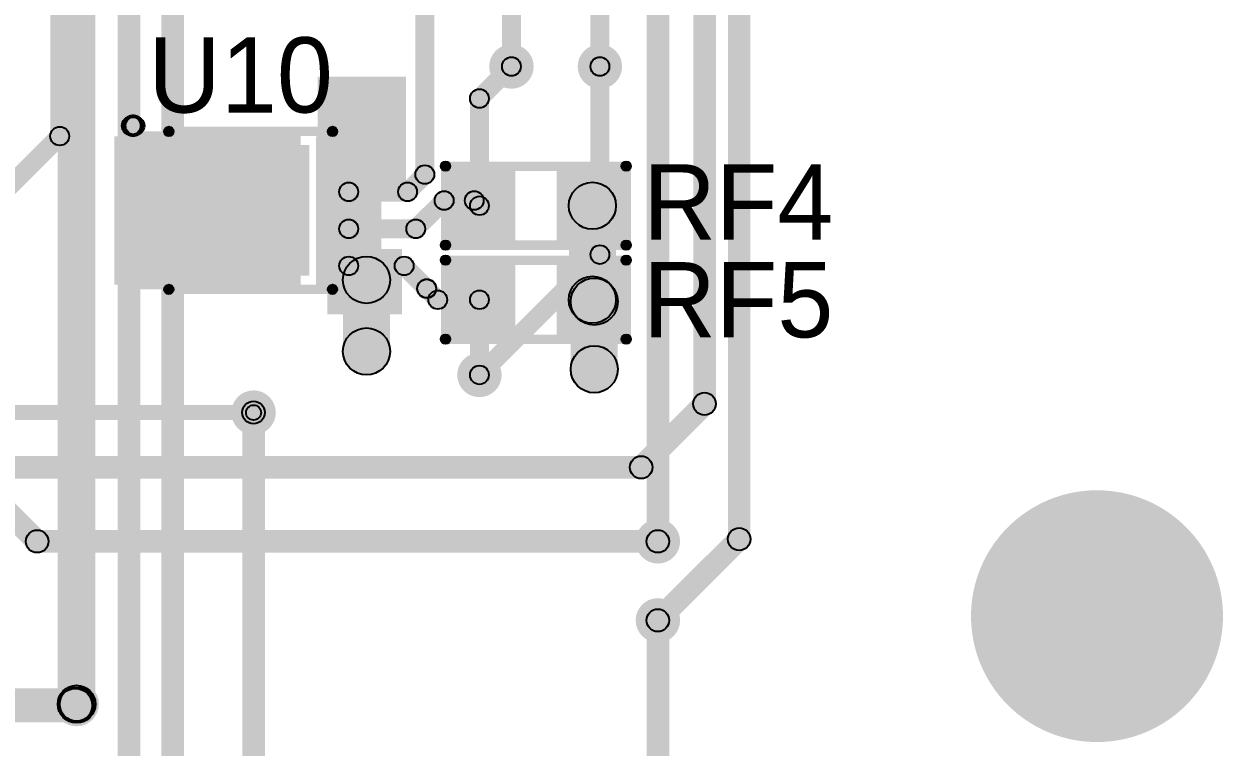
# Model space of a CAD drawing. Header units: millimetres. Extents: x -1.37 to 1.18, y -0.07 to 2.63.
# Drawn here: x 0.538 to 1.175, y 0.57 to 0.955 of the extents above; entities that cross this region are included whole.
import ezdxf

# ---------------------------------------------------------------- set-up
doc = ezdxf.new("R2010")
doc.units = ezdxf.units.MM
doc.header["$MEASUREMENT"] = 0
for name, color, linetype in [('BottomLayer', 5, 'Continuous'), ('BottomPaste', 16, 'Continuous'), ('BottomSolder', 6, 'Continuous'), ('PadHoleLayer', 156, 'Continuous'), ('TopLayer', 1, 'Continuous'), ('TopOverlay', 2, 'Continuous'), ('TopPaste', 8, 'Continuous'), ('TopSolder', 216, 'Continuous'), ('ViaHoleLayer', 16, 'Continuous')]:
    doc.layers.add(name, color=color, linetype=linetype)

# ---------------------------------------------------------------- blocks, each defined once
blk = doc.blocks.new('R__0603_56')
at = {"layer": 'TopLayer'}
for points in [[(-0.015, 0.0175), (-0.015, -0.0175), (-0.045, -0.0175), (-0.045, 0.0175)], [(0.045, 0.0175), (0.045, -0.0175), (0.015, -0.0175), (0.015, 0.0175)]]:
    blk.add_hatch(color=1, dxfattribs=at).paths.add_polyline_path(points)
at = {"layer": 'TopOverlay'}
h = blk.add_hatch(color=2, dxfattribs=at)
edge = h.paths.add_edge_path()
edge.add_arc((-0.048, 0.021), 0.0025, 0, 360)
h = blk.add_hatch(color=2, dxfattribs=at)
edge = h.paths.add_edge_path()
edge.add_arc((-0.048, 0.021), 0.0025, 0, 360)
for points in [[(-0.0505, 0.021), (-0.0455, 0.021), (-0.0455, -0.021), (-0.0505, -0.021)], [(0.048, 0.0235), (0.048, 0.0185), (-0.048, 0.0185), (-0.048, 0.0235)], [(0.0455, 0.021), (0.0505, 0.021), (0.0505, -0.021), (0.0455, -0.021)], [(0.048, -0.0185), (0.048, -0.0235), (-0.048, -0.0235), (-0.048, -0.0185)]]:
    blk.add_hatch(color=2, dxfattribs=at).paths.add_polyline_path(points)
h = blk.add_hatch(color=2, dxfattribs=at)
edge = h.paths.add_edge_path()
edge.add_arc((0.048, 0.021), 0.0025, 0, 360)
h = blk.add_hatch(color=2, dxfattribs=at)
edge = h.paths.add_edge_path()
edge.add_arc((0.048, 0.021), 0.0025, 0, 360)
h = blk.add_hatch(color=2, dxfattribs=at)
edge = h.paths.add_edge_path()
edge.add_arc((-0.048, -0.021), 0.0025, 0, 360)
h = blk.add_hatch(color=2, dxfattribs=at)
edge = h.paths.add_edge_path()
edge.add_arc((-0.048, -0.021), 0.0025, 0, 360)
h = blk.add_hatch(color=2, dxfattribs=at)
edge = h.paths.add_edge_path()
edge.add_arc((0.048, -0.021), 0.0025, 0, 360)
h = blk.add_hatch(color=2, dxfattribs=at)
edge = h.paths.add_edge_path()
edge.add_arc((0.048, -0.021), 0.0025, 0, 360)
at = {"layer": 'TopPaste'}
for points in [[(-0.015, 0.0175), (-0.015, -0.0175), (-0.045, -0.0175), (-0.045, 0.0175)], [(0.045, 0.0175), (0.045, -0.0175), (0.015, -0.0175), (0.015, 0.0175)]]:
    blk.add_hatch(color=8, dxfattribs=at).paths.add_polyline_path(points)
at = {"layer": 'TopSolder'}
for points in [[(-0.011, 0.0215), (-0.011, -0.0215), (-0.049, -0.0215), (-0.049, 0.0215)], [(0.049, 0.0215), (0.049, -0.0215), (0.011, -0.0215), (0.011, 0.0215)]]:
    blk.add_hatch(color=216, dxfattribs=at).paths.add_polyline_path(points)
at = {"layer": 'TopOverlay'}
for centre in [(-0.048, 0.021), (-0.048, 0.021), (0.048, 0.021), (0.048, 0.021), (-0.048, -0.021), (-0.048, -0.021), (0.048, -0.021), (0.048, -0.021)]:
    blk.add_circle(centre, 0.0025, dxfattribs=at)
blk = doc.blocks.new('R__0603_57')
at = {"layer": 'TopLayer'}
for points in [[(-0.015, 0.0175), (-0.015, -0.0175), (-0.045, -0.0175), (-0.045, 0.0175)], [(0.045, 0.0175), (0.045, -0.0175), (0.015, -0.0175), (0.015, 0.0175)]]:
    blk.add_hatch(color=1, dxfattribs=at).paths.add_polyline_path(points)
at = {"layer": 'TopOverlay'}
h = blk.add_hatch(color=2, dxfattribs=at)
edge = h.paths.add_edge_path()
edge.add_arc((-0.048, 0.021), 0.0025, 0, 360)
h = blk.add_hatch(color=2, dxfattribs=at)
edge = h.paths.add_edge_path()
edge.add_arc((-0.048, 0.021), 0.0025, 0, 360)
for points in [[(-0.0505, 0.021), (-0.0455, 0.021), (-0.0455, -0.021), (-0.0505, -0.021)], [(0.048, 0.0235), (0.048, 0.0185), (-0.048, 0.0185), (-0.048, 0.0235)], [(0.0455, 0.021), (0.0505, 0.021), (0.0505, -0.021), (0.0455, -0.021)], [(0.048, -0.0185), (0.048, -0.0235), (-0.048, -0.0235), (-0.048, -0.0185)]]:
    blk.add_hatch(color=2, dxfattribs=at).paths.add_polyline_path(points)
h = blk.add_hatch(color=2, dxfattribs=at)
edge = h.paths.add_edge_path()
edge.add_arc((0.048, 0.021), 0.0025, 0, 360)
h = blk.add_hatch(color=2, dxfattribs=at)
edge = h.paths.add_edge_path()
edge.add_arc((0.048, 0.021), 0.0025, 0, 360)
h = blk.add_hatch(color=2, dxfattribs=at)
edge = h.paths.add_edge_path()
edge.add_arc((-0.048, -0.021), 0.0025, 0, 360)
h = blk.add_hatch(color=2, dxfattribs=at)
edge = h.paths.add_edge_path()
edge.add_arc((-0.048, -0.021), 0.0025, 0, 360)
h = blk.add_hatch(color=2, dxfattribs=at)
edge = h.paths.add_edge_path()
edge.add_arc((0.048, -0.021), 0.0025, 0, 360)
h = blk.add_hatch(color=2, dxfattribs=at)
edge = h.paths.add_edge_path()
edge.add_arc((0.048, -0.021), 0.0025, 0, 360)
at = {"layer": 'TopPaste'}
for points in [[(-0.015, 0.0175), (-0.015, -0.0175), (-0.045, -0.0175), (-0.045, 0.0175)], [(0.045, 0.0175), (0.045, -0.0175), (0.015, -0.0175), (0.015, 0.0175)]]:
    blk.add_hatch(color=8, dxfattribs=at).paths.add_polyline_path(points)
at = {"layer": 'TopSolder'}
for points in [[(-0.011, 0.0215), (-0.011, -0.0215), (-0.049, -0.0215), (-0.049, 0.0215)], [(0.049, 0.0215), (0.049, -0.0215), (0.011, -0.0215), (0.011, 0.0215)]]:
    blk.add_hatch(color=216, dxfattribs=at).paths.add_polyline_path(points)
at = {"layer": 'TopOverlay'}
for centre in [(-0.048, 0.021), (-0.048, 0.021), (0.048, 0.021), (0.048, 0.021), (-0.048, -0.021), (-0.048, -0.021), (0.048, -0.021), (0.048, -0.021)]:
    blk.add_circle(centre, 0.0025, dxfattribs=at)
blk = doc.blocks.new('C___0603_B_64')
at = {"layer": 'BottomLayer'}
for points in [[(-0.045, -0.0175), (-0.045, 0.0175), (-0.015, 0.0175), (-0.015, -0.0175)], [(0.015, -0.0175), (0.015, 0.0175), (0.045, 0.0175), (0.045, -0.0175)]]:
    blk.add_hatch(color=5, dxfattribs=at).paths.add_polyline_path(points)
at = {"layer": 'BottomPaste'}
for points in [[(-0.045, -0.0175), (-0.045, 0.0175), (-0.015, 0.0175), (-0.015, -0.0175)], [(0.015, -0.0175), (0.015, 0.0175), (0.045, 0.0175), (0.045, -0.0175)]]:
    blk.add_hatch(color=16, dxfattribs=at).paths.add_polyline_path(points)
at = {"layer": 'BottomSolder'}
for points in [[(-0.04736, -0.01986), (-0.04736, 0.01986), (-0.01264, 0.01986), (-0.01264, -0.01986)], [(0.01264, -0.01986), (0.01264, 0.01986), (0.04736, 0.01986), (0.04736, -0.01986)]]:
    blk.add_hatch(color=6, dxfattribs=at).paths.add_polyline_path(points)
blk = doc.blocks.new('8_UDFN_EP__2_3__65')
at = {"layer": 'TopLayer'}
for points in [[(-0.06693, 0.03543), (-0.04016, 0.03543), (-0.04016, 0.02362), (-0.06693, 0.02362)], [(0.04016, 0.03543), (0.06693, 0.03543), (0.06693, 0.02362), (0.04016, 0.02362)], [(-0.02854, 0.03071), (0.02854, 0.03071), (0.02854, -0.03071), (-0.02854, -0.03071)], [(-0.06693, 0.01575), (-0.04016, 0.01575), (-0.04016, 0.00394), (-0.06693, 0.00394)], [(0.04016, 0.01575), (0.06693, 0.01575), (0.06693, 0.00394), (0.04016, 0.00394)], [(-0.06693, -0.00394), (-0.04016, -0.00394), (-0.04016, -0.01575), (-0.06693, -0.01575)], [(0.04016, -0.00394), (0.06693, -0.00394), (0.06693, -0.01575), (0.04016, -0.01575)], [(-0.06693, -0.02362), (-0.04016, -0.02362), (-0.04016, -0.03543), (-0.06693, -0.03543)], [(0.04016, -0.02362), (0.06693, -0.02362), (0.06693, -0.03543), (0.04016, -0.03543)]]:
    blk.add_hatch(color=1, dxfattribs=at).paths.add_polyline_path(points)
at = {"layer": 'TopOverlay'}
h = blk.add_hatch(color=2, dxfattribs=at)
edge = h.paths.add_edge_path()
edge.add_arc((-0.062, 0.045), 0.005, 0, 360)
h = blk.add_hatch(color=2, dxfattribs=at)
edge = h.paths.add_edge_path()
edge.add_arc((-0.06, 0.045), 0.005, 0, 360)
h = blk.add_hatch(color=2, dxfattribs=at)
edge = h.paths.add_edge_path()
edge.add_arc((-0.042, 0.042), 0.0025, 0, 360)
for points in [[(-0.042, 0.0395), (-0.042, 0.0445), (0.045, 0.0445), (0.045, 0.0395)], [(-0.042, -0.0445), (-0.042, -0.0395), (0.045, -0.0395), (0.045, -0.0445)]]:
    blk.add_hatch(color=2, dxfattribs=at).paths.add_polyline_path(points)
h = blk.add_hatch(color=2, dxfattribs=at)
edge = h.paths.add_edge_path()
edge.add_arc((0.045, 0.042), 0.0025, 0, 360)
h = blk.add_hatch(color=2, dxfattribs=at)
edge = h.paths.add_edge_path()
edge.add_arc((-0.042, -0.042), 0.0025, 0, 360)
h = blk.add_hatch(color=2, dxfattribs=at)
edge = h.paths.add_edge_path()
edge.add_arc((0.045, -0.042), 0.0025, 0, 360)
at = {"layer": 'TopPaste'}
for points in [[(-0.06693, 0.03543), (-0.04016, 0.03543), (-0.04016, 0.02362), (-0.06693, 0.02362)], [(0.04016, 0.03543), (0.06693, 0.03543), (0.06693, 0.02362), (0.04016, 0.02362)], [(-0.02854, 0.03071), (0.02854, 0.03071), (0.02854, -0.03071), (-0.02854, -0.03071)], [(-0.06693, 0.01575), (-0.04016, 0.01575), (-0.04016, 0.00394), (-0.06693, 0.00394)], [(0.04016, 0.01575), (0.06693, 0.01575), (0.06693, 0.00394), (0.04016, 0.00394)], [(-0.06693, -0.00394), (-0.04016, -0.00394), (-0.04016, -0.01575), (-0.06693, -0.01575)], [(0.04016, -0.00394), (0.06693, -0.00394), (0.06693, -0.01575), (0.04016, -0.01575)], [(-0.06693, -0.02362), (-0.04016, -0.02362), (-0.04016, -0.03543), (-0.06693, -0.03543)], [(0.04016, -0.02362), (0.06693, -0.02362), (0.06693, -0.03543), (0.04016, -0.03543)]]:
    blk.add_hatch(color=8, dxfattribs=at).paths.add_polyline_path(points)
at = {"layer": 'TopSolder'}
for points in [[(-0.07093, 0.03943), (-0.03616, 0.03943), (-0.03616, 0.01962), (-0.07093, 0.01962)], [(0.03616, 0.03943), (0.07093, 0.03943), (0.07093, 0.01962), (0.03616, 0.01962)], [(-0.03254, 0.03471), (0.03254, 0.03471), (0.03254, -0.03471), (-0.03254, -0.03471)], [(-0.07093, 0.01975), (-0.03616, 0.01975), (-0.03616, -0.00006), (-0.07093, -0.00006)], [(0.03616, 0.01975), (0.07093, 0.01975), (0.07093, -0.00006), (0.03616, -0.00006)], [(-0.07093, 0.00006), (-0.03616, 0.00006), (-0.03616, -0.01975), (-0.07093, -0.01975)], [(0.03616, 0.00006), (0.07093, 0.00006), (0.07093, -0.01975), (0.03616, -0.01975)], [(-0.07093, -0.01962), (-0.03616, -0.01962), (-0.03616, -0.03943), (-0.07093, -0.03943)], [(0.03616, -0.01962), (0.07093, -0.01962), (0.07093, -0.03943), (0.03616, -0.03943)]]:
    blk.add_hatch(color=216, dxfattribs=at).paths.add_polyline_path(points)
at = {"layer": 'TopOverlay', "const_width": 0.01}
blk.add_lwpolyline([(-0.06, 0.045, 1), (-0.062, 0.045, 1)], format="xyb", close=True, dxfattribs=at)
at = {"layer": 'TopOverlay'}
for centre, radius in [((-0.062, 0.045), 0.005), ((-0.06, 0.045), 0.005), ((-0.042, 0.042), 0.0025), ((0.045, 0.042), 0.0025), ((-0.042, -0.042), 0.0025), ((0.045, -0.042), 0.0025)]:
    blk.add_circle(centre, radius, dxfattribs=at)

msp = doc.modelspace()

# ---------------------------------------------------------------- hatches: boundary and pattern name
at = {"layer": 'BottomLayer'}
for points in [[(0.924, 0.68072), (0.912, 0.68072), (0.912, 1.507), (0.924, 1.507)], [(0.59981, 0.26281), (0.58781, 0.26281), (0.58781, 1.15019), (0.59981, 1.15019)], [(0.88081, 0.67953), (0.86881, 0.67953), (0.86881, 1.09019), (0.88081, 1.09019)], [(0.576, 0.593), (0.556, 0.593), (0.556, 1.05953), (0.576, 1.05953)], [(0.623, 0.253), (0.611, 0.253), (0.611, 0.999), (0.623, 0.999)], [(0.802, 0.932), (0.792, 0.932), (0.792, 0.97919), (0.802, 0.97919)], [(0.849, 0.832), (0.839, 0.832), (0.839, 0.932), (0.849, 0.932)], [(0.741, 0.92653), (0.698, 0.92653), (0.698, 0.86253), (0.741, 0.86253)], [(0.78354, 0.76446), (0.77646, 0.77154), (0.84046, 0.83554), (0.84754, 0.82846)], [(0.7325, 0.78053), (0.7075, 0.78053), (0.7075, 0.81853), (0.7325, 0.81853)], [(0.666, 0.556), (0.654, 0.556), (0.654, 0.748), (0.666, 0.748)], [(0.87905, 0.63329), (0.87057, 0.64177), (0.91376, 0.68496), (0.92224, 0.67647)], [(0.87481, 0.63153), (0.87481, 0.64353), (0.87481, 0.64353), (0.87481, 0.63153)]]:
    msp.add_hatch(color=5, dxfattribs=at).paths.add_polyline_path(points)
h = msp.add_hatch(color=5, dxfattribs=at)
edge = h.paths.add_edge_path()
edge.add_arc((0.797, 0.932), 0.01181, 0, 360)
h = msp.add_hatch(color=5, dxfattribs=at)
edge = h.paths.add_edge_path()
edge.add_arc((0.844, 0.932), 0.01181, 0, 360)
h = msp.add_hatch(color=5, dxfattribs=at)
edge = h.paths.add_edge_path()
edge.add_arc((0.797, 0.932), 0.005, 0, 360)
h = msp.add_hatch(color=5, dxfattribs=at)
edge = h.paths.add_edge_path()
edge.add_arc((0.844, 0.932), 0.005, 0, 360)
h = msp.add_hatch(color=5, dxfattribs=at)
edge = h.paths.add_edge_path()
edge.add_arc((0.719, 0.91253), 0.01181, 0, 360)
h = msp.add_hatch(color=5, dxfattribs=at)
edge = h.paths.add_edge_path()
edge.add_arc((0.644, 0.87053), 0.01181, 0, 360)
h = msp.add_hatch(color=5, dxfattribs=at)
edge = h.paths.add_edge_path()
edge.add_arc((0.671, 0.87053), 0.01181, 0, 360)
h = msp.add_hatch(color=5, dxfattribs=at)
edge = h.paths.add_edge_path()
edge.add_arc((0.644, 0.84253), 0.01181, 0, 360)
h = msp.add_hatch(color=5, dxfattribs=at)
edge = h.paths.add_edge_path()
edge.add_arc((0.671, 0.84253), 0.01181, 0, 360)
h = msp.add_hatch(color=5, dxfattribs=at)
edge = h.paths.add_edge_path()
edge.add_arc((0.844, 0.832), 0.005, 0, 360)
h = msp.add_hatch(color=5, dxfattribs=at)
edge = h.paths.add_edge_path()
edge.add_arc((0.844, 0.832), 0.005, 0, 360)
h = msp.add_hatch(color=5, dxfattribs=at)
edge = h.paths.add_edge_path()
edge.add_arc((0.72, 0.81853), 0.0125, 0, 360)
h = msp.add_hatch(color=5, dxfattribs=at)
edge = h.paths.add_edge_path()
edge.add_arc((0.72, 0.78053), 0.0125, 0, 360)
h = msp.add_hatch(color=5, dxfattribs=at)
edge = h.paths.add_edge_path()
edge.add_arc((0.72, 0.78053), 0.01181, 0, 360)
h = msp.add_hatch(color=5, dxfattribs=at)
edge = h.paths.add_edge_path()
edge.add_arc((0.78, 0.768), 0.01181, 0, 360)
h = msp.add_hatch(color=5, dxfattribs=at)
edge = h.paths.add_edge_path()
edge.add_arc((0.841, 0.771), 0.01181, 0, 360)
h = msp.add_hatch(color=5, dxfattribs=at)
edge = h.paths.add_edge_path()
edge.add_arc((0.78, 0.768), 0.005, 0, 360)
h = msp.add_hatch(color=5, dxfattribs=at)
edge = h.paths.add_edge_path()
edge.add_arc((0.66, 0.748), 0.01181, 0, 360)
h = msp.add_hatch(color=5, dxfattribs=at)
edge = h.paths.add_edge_path()
edge.add_arc((0.66, 0.748), 0.006, 0, 360)
h = msp.add_hatch(color=5, dxfattribs=at)
edge = h.paths.add_edge_path()
edge.add_arc((1.1081, 0.63976), 0.05906, 0, 360)
h = msp.add_hatch(color=5, dxfattribs=at)
edge = h.paths.add_edge_path()
edge.add_arc((0.87481, 0.67953), 0.01181, 0, 360)
h = msp.add_hatch(color=5, dxfattribs=at)
edge = h.paths.add_edge_path()
edge.add_arc((0.87481, 0.67953), 0.006, 0, 360)
h = msp.add_hatch(color=5, dxfattribs=at)
edge = h.paths.add_edge_path()
edge.add_arc((0.918, 0.68072), 0.006, 0, 360)
h = msp.add_hatch(color=5, dxfattribs=at)
edge = h.paths.add_edge_path()
edge.add_arc((0.918, 0.68072), 0.006, 0, 360)
h = msp.add_hatch(color=5, dxfattribs=at)
edge = h.paths.add_edge_path()
edge.add_arc((0.87481, 0.63753), 0.01181, 0, 360)
h = msp.add_hatch(color=5, dxfattribs=at)
edge = h.paths.add_edge_path()
edge.add_arc((0.87481, 0.63753), 0.006, 0, 360)
h = msp.add_hatch(color=5, dxfattribs=at)
edge = h.paths.add_edge_path()
edge.add_arc((0.87481, 0.63753), 0.006, 0, 360)
h = msp.add_hatch(color=5, dxfattribs=at)
edge = h.paths.add_edge_path()
edge.add_arc((0.87481, 0.63753), 0.006, 0, 360)
h = msp.add_hatch(color=5, dxfattribs=at)
edge = h.paths.add_edge_path()
edge.add_arc((0.566, 0.593), 0.01181, 0, 360)
h = msp.add_hatch(color=5, dxfattribs=at)
edge = h.paths.add_edge_path()
edge.add_arc((0.566, 0.593), 0.01, 0, 360)
at = {"layer": 'BottomSolder'}
h = msp.add_hatch(color=6, dxfattribs=at)
edge = h.paths.add_edge_path()
edge.add_arc((0.797, 0.932), 0.00991, 0, 360)
h = msp.add_hatch(color=6, dxfattribs=at)
edge = h.paths.add_edge_path()
edge.add_arc((0.844, 0.932), 0.00991, 0, 360)
h = msp.add_hatch(color=6, dxfattribs=at)
edge = h.paths.add_edge_path()
edge.add_arc((0.78, 0.768), 0.00991, 0, 360)
h = msp.add_hatch(color=6, dxfattribs=at)
edge = h.paths.add_edge_path()
edge.add_arc((0.841, 0.771), 0.00991, 0, 360)
h = msp.add_hatch(color=6, dxfattribs=at)
edge = h.paths.add_edge_path()
edge.add_arc((1.1081, 0.63976), 0.06306, 0, 360)
at = {"layer": 'PadHoleLayer'}
h = msp.add_hatch(color=156, dxfattribs=at)
edge = h.paths.add_edge_path()
edge.add_arc((1.1081, 0.63976), 0.06693, 0, 360)
at = {"layer": 'TopLayer'}
for points in [[(0.90562, 0.75262), (0.89362, 0.75262), (0.89362, 1.31638), (0.90562, 1.31638)], [(0.562, 0.895), (0.552, 0.895), (0.552, 1.06588), (0.562, 1.06588)], [(0.756, 0.87456), (0.746, 0.87456), (0.746, 0.973), (0.756, 0.973)], [(0.849, 0.932), (0.839, 0.932), (0.839, 0.967), (0.849, 0.967)], [(0.78354, 0.91146), (0.77646, 0.91854), (0.79346, 0.93554), (0.80054, 0.92846)], [(0.802, 0.932), (0.792, 0.932), (0.792, 0.932), (0.802, 0.932)], [(0.694, 0.87953), (0.739, 0.87953), (0.739, 0.92653), (0.694, 0.92653)], [(0.785, 0.858), (0.775, 0.858), (0.775, 0.915), (0.785, 0.915)], [(0.50768, 0.83861), (0.50061, 0.84568), (0.55346, 0.89854), (0.56054, 0.89146)], [(0.589, 0.81353), (0.685, 0.81353), (0.685, 0.89753), (0.589, 0.89753)], [(0.74535, 0.86184), (0.73828, 0.86891), (0.74746, 0.87809), (0.75454, 0.87102)], [(0.71054, 0.86037), (0.71054, 0.87037), (0.74181, 0.87037), (0.74181, 0.86037)], [(0.74971, 0.84215), (0.74263, 0.84922), (0.75771, 0.86429), (0.76478, 0.85722)], [(0.76124, 0.85576), (0.76124, 0.86576), (0.77724, 0.86576), (0.77724, 0.85576)], [(0.77371, 0.85722), (0.78078, 0.86429), (0.78354, 0.86154), (0.77646, 0.85446)], [(0.8525, 0.808), (0.8275, 0.808), (0.8275, 0.858), (0.8525, 0.858)], [(0.71054, 0.84069), (0.71054, 0.85069), (0.74617, 0.85069), (0.74617, 0.84069)], [(0.71054, 0.821), (0.71054, 0.831), (0.74, 0.831), (0.74, 0.821)], [(0.73646, 0.82246), (0.74354, 0.82954), (0.75554, 0.81754), (0.74846, 0.81046)], [(0.74846, 0.81032), (0.75554, 0.81739), (0.76139, 0.81154), (0.75432, 0.80446)], [(0.83116, 0.79916), (0.84884, 0.81684), (0.84984, 0.81584), (0.83216, 0.79816)], [(0.757, 0.81386), (0.747, 0.81386), (0.747, 0.814), (0.757, 0.814)], [(0.75786, 0.803), (0.75786, 0.813), (0.78, 0.813), (0.78, 0.803)], [(0.785, 0.768), (0.775, 0.768), (0.775, 0.808), (0.785, 0.808)], [(0.8535, 0.771), (0.8285, 0.771), (0.8285, 0.807), (0.8535, 0.807)], [(0.374, 0.744), (0.374, 0.752), (0.66, 0.752), (0.66, 0.744)], [(0.87013, 0.71465), (0.86165, 0.72313), (0.89538, 0.75686), (0.90386, 0.74838)], [(0.01164, 0.71289), (0.01164, 0.72489), (0.86589, 0.72489), (0.86589, 0.71289)], [(0.52042, 0.69565), (0.5289, 0.70413), (0.54926, 0.68377), (0.54078, 0.67529)], [(0.54502, 0.67353), (0.54502, 0.68553), (0.87481, 0.68553), (0.87481, 0.67353)], [(0.88081, 0.39781), (0.86881, 0.39781), (0.86881, 0.63753), (0.88081, 0.63753)], [(0.153, 0.58333), (0.153, 0.60133), (0.56533, 0.60133), (0.56533, 0.58333)], [(0.57169, 0.58597), (0.55897, 0.59869), (0.55964, 0.59936), (0.57236, 0.58664)]]:
    msp.add_hatch(color=1, dxfattribs=at).paths.add_polyline_path(points)
h = msp.add_hatch(color=1, dxfattribs=at)
edge = h.paths.add_edge_path()
edge.add_arc((0.797, 0.932), 0.01181, 0, 360)
h = msp.add_hatch(color=1, dxfattribs=at)
edge = h.paths.add_edge_path()
edge.add_arc((0.844, 0.932), 0.01181, 0, 360)
h = msp.add_hatch(color=1, dxfattribs=at)
edge = h.paths.add_edge_path()
edge.add_arc((0.797, 0.932), 0.005, 0, 360)
h = msp.add_hatch(color=1, dxfattribs=at)
edge = h.paths.add_edge_path()
edge.add_arc((0.797, 0.932), 0.005, 0, 360)
h = msp.add_hatch(color=1, dxfattribs=at)
edge = h.paths.add_edge_path()
edge.add_arc((0.797, 0.932), 0.005, 0, 360)
h = msp.add_hatch(color=1, dxfattribs=at)
edge = h.paths.add_edge_path()
edge.add_arc((0.844, 0.932), 0.005, 0, 360)
h = msp.add_hatch(color=1, dxfattribs=at)
edge = h.paths.add_edge_path()
edge.add_arc((0.719, 0.91253), 0.01181, 0, 360)
h = msp.add_hatch(color=1, dxfattribs=at)
edge = h.paths.add_edge_path()
edge.add_arc((0.78, 0.915), 0.005, 0, 360)
h = msp.add_hatch(color=1, dxfattribs=at)
edge = h.paths.add_edge_path()
edge.add_arc((0.78, 0.915), 0.005, 0, 360)
h = msp.add_hatch(color=1, dxfattribs=at)
edge = h.paths.add_edge_path()
edge.add_arc((0.557, 0.895), 0.005, 0, 360)
h = msp.add_hatch(color=1, dxfattribs=at)
edge = h.paths.add_edge_path()
edge.add_arc((0.557, 0.895), 0.005, 0, 360)
h = msp.add_hatch(color=1, dxfattribs=at)
edge = h.paths.add_edge_path()
edge.add_arc((0.644, 0.87053), 0.01181, 0, 360)
h = msp.add_hatch(color=1, dxfattribs=at)
edge = h.paths.add_edge_path()
edge.add_arc((0.671, 0.87053), 0.01181, 0, 360)
h = msp.add_hatch(color=1, dxfattribs=at)
edge = h.paths.add_edge_path()
edge.add_arc((0.751, 0.87456), 0.005, 0, 360)
h = msp.add_hatch(color=1, dxfattribs=at)
edge = h.paths.add_edge_path()
edge.add_arc((0.751, 0.87456), 0.005, 0, 360)
h = msp.add_hatch(color=1, dxfattribs=at)
edge = h.paths.add_edge_path()
edge.add_arc((0.71054, 0.86537), 0.005, 0, 360)
h = msp.add_hatch(color=1, dxfattribs=at)
edge = h.paths.add_edge_path()
edge.add_arc((0.74181, 0.86537), 0.005, 0, 360)
h = msp.add_hatch(color=1, dxfattribs=at)
edge = h.paths.add_edge_path()
edge.add_arc((0.74181, 0.86537), 0.005, 0, 360)
h = msp.add_hatch(color=1, dxfattribs=at)
edge = h.paths.add_edge_path()
edge.add_arc((0.84, 0.858), 0.0125, 0, 360)
h = msp.add_hatch(color=1, dxfattribs=at)
edge = h.paths.add_edge_path()
edge.add_arc((0.76124, 0.86076), 0.005, 0, 360)
h = msp.add_hatch(color=1, dxfattribs=at)
edge = h.paths.add_edge_path()
edge.add_arc((0.76124, 0.86076), 0.005, 0, 360)
h = msp.add_hatch(color=1, dxfattribs=at)
edge = h.paths.add_edge_path()
edge.add_arc((0.77724, 0.86076), 0.005, 0, 360)
h = msp.add_hatch(color=1, dxfattribs=at)
edge = h.paths.add_edge_path()
edge.add_arc((0.77724, 0.86076), 0.005, 0, 360)
h = msp.add_hatch(color=1, dxfattribs=at)
edge = h.paths.add_edge_path()
edge.add_arc((0.78, 0.858), 0.005, 0, 360)
h = msp.add_hatch(color=1, dxfattribs=at)
edge = h.paths.add_edge_path()
edge.add_arc((0.78, 0.858), 0.005, 0, 360)
h = msp.add_hatch(color=1, dxfattribs=at)
edge = h.paths.add_edge_path()
edge.add_arc((0.644, 0.84253), 0.01181, 0, 360)
h = msp.add_hatch(color=1, dxfattribs=at)
edge = h.paths.add_edge_path()
edge.add_arc((0.671, 0.84253), 0.01181, 0, 360)
h = msp.add_hatch(color=1, dxfattribs=at)
edge = h.paths.add_edge_path()
edge.add_arc((0.71054, 0.84569), 0.005, 0, 360)
h = msp.add_hatch(color=1, dxfattribs=at)
edge = h.paths.add_edge_path()
edge.add_arc((0.74617, 0.84569), 0.005, 0, 360)
h = msp.add_hatch(color=1, dxfattribs=at)
edge = h.paths.add_edge_path()
edge.add_arc((0.74617, 0.84569), 0.005, 0, 360)
h = msp.add_hatch(color=1, dxfattribs=at)
edge = h.paths.add_edge_path()
edge.add_arc((0.71054, 0.826), 0.005, 0, 360)
h = msp.add_hatch(color=1, dxfattribs=at)
edge = h.paths.add_edge_path()
edge.add_arc((0.74, 0.826), 0.005, 0, 360)
h = msp.add_hatch(color=1, dxfattribs=at)
edge = h.paths.add_edge_path()
edge.add_arc((0.74, 0.826), 0.005, 0, 360)
h = msp.add_hatch(color=1, dxfattribs=at)
edge = h.paths.add_edge_path()
edge.add_arc((0.752, 0.814), 0.005, 0, 360)
h = msp.add_hatch(color=1, dxfattribs=at)
edge = h.paths.add_edge_path()
edge.add_arc((0.752, 0.814), 0.005, 0, 360)
h = msp.add_hatch(color=1, dxfattribs=at)
edge = h.paths.add_edge_path()
edge.add_arc((0.752, 0.81386), 0.005, 0, 360)
h = msp.add_hatch(color=1, dxfattribs=at)
edge = h.paths.add_edge_path()
edge.add_arc((0.752, 0.81386), 0.005, 0, 360)
h = msp.add_hatch(color=1, dxfattribs=at)
edge = h.paths.add_edge_path()
edge.add_arc((0.84, 0.808), 0.0125, 0, 360)
h = msp.add_hatch(color=1, dxfattribs=at)
edge = h.paths.add_edge_path()
edge.add_arc((0.84, 0.808), 0.0125, 0, 360)
h = msp.add_hatch(color=1, dxfattribs=at)
edge = h.paths.add_edge_path()
edge.add_arc((0.841, 0.807), 0.0125, 0, 360)
h = msp.add_hatch(color=1, dxfattribs=at)
edge = h.paths.add_edge_path()
edge.add_arc((0.841, 0.807), 0.0125, 0, 360)
h = msp.add_hatch(color=1, dxfattribs=at)
edge = h.paths.add_edge_path()
edge.add_arc((0.75786, 0.808), 0.005, 0, 360)
h = msp.add_hatch(color=1, dxfattribs=at)
edge = h.paths.add_edge_path()
edge.add_arc((0.75786, 0.808), 0.005, 0, 360)
h = msp.add_hatch(color=1, dxfattribs=at)
edge = h.paths.add_edge_path()
edge.add_arc((0.78, 0.808), 0.005, 0, 360)
h = msp.add_hatch(color=1, dxfattribs=at)
edge = h.paths.add_edge_path()
edge.add_arc((0.78, 0.808), 0.005, 0, 360)
h = msp.add_hatch(color=1, dxfattribs=at)
edge = h.paths.add_edge_path()
edge.add_arc((0.72, 0.78053), 0.01181, 0, 360)
h = msp.add_hatch(color=1, dxfattribs=at)
edge = h.paths.add_edge_path()
edge.add_arc((0.78, 0.768), 0.01181, 0, 360)
h = msp.add_hatch(color=1, dxfattribs=at)
edge = h.paths.add_edge_path()
edge.add_arc((0.841, 0.771), 0.0125, 0, 360)
h = msp.add_hatch(color=1, dxfattribs=at)
edge = h.paths.add_edge_path()
edge.add_arc((0.841, 0.771), 0.01181, 0, 360)
h = msp.add_hatch(color=1, dxfattribs=at)
edge = h.paths.add_edge_path()
edge.add_arc((0.78, 0.768), 0.005, 0, 360)
h = msp.add_hatch(color=1, dxfattribs=at)
edge = h.paths.add_edge_path()
edge.add_arc((0.66, 0.748), 0.01181, 0, 360)
h = msp.add_hatch(color=1, dxfattribs=at)
edge = h.paths.add_edge_path()
edge.add_arc((0.89962, 0.75262), 0.006, 0, 360)
h = msp.add_hatch(color=1, dxfattribs=at)
edge = h.paths.add_edge_path()
edge.add_arc((0.89962, 0.75262), 0.006, 0, 360)
h = msp.add_hatch(color=1, dxfattribs=at)
edge = h.paths.add_edge_path()
edge.add_arc((0.66, 0.748), 0.004, 0, 360)
h = msp.add_hatch(color=1, dxfattribs=at)
edge = h.paths.add_edge_path()
edge.add_arc((0.86589, 0.71889), 0.006, 0, 360)
h = msp.add_hatch(color=1, dxfattribs=at)
edge = h.paths.add_edge_path()
edge.add_arc((0.86589, 0.71889), 0.006, 0, 360)
h = msp.add_hatch(color=1, dxfattribs=at)
edge = h.paths.add_edge_path()
edge.add_arc((1.1081, 0.63976), 0.05906, 0, 360)
h = msp.add_hatch(color=1, dxfattribs=at)
edge = h.paths.add_edge_path()
edge.add_arc((0.87481, 0.67953), 0.01181, 0, 360)
h = msp.add_hatch(color=1, dxfattribs=at)
edge = h.paths.add_edge_path()
edge.add_arc((0.54502, 0.67953), 0.006, 0, 360)
h = msp.add_hatch(color=1, dxfattribs=at)
edge = h.paths.add_edge_path()
edge.add_arc((0.54502, 0.67953), 0.006, 0, 360)
h = msp.add_hatch(color=1, dxfattribs=at)
edge = h.paths.add_edge_path()
edge.add_arc((0.87481, 0.67953), 0.006, 0, 360)
h = msp.add_hatch(color=1, dxfattribs=at)
edge = h.paths.add_edge_path()
edge.add_arc((0.87481, 0.63753), 0.01181, 0, 360)
h = msp.add_hatch(color=1, dxfattribs=at)
edge = h.paths.add_edge_path()
edge.add_arc((0.87481, 0.63753), 0.006, 0, 360)
h = msp.add_hatch(color=1, dxfattribs=at)
edge = h.paths.add_edge_path()
edge.add_arc((0.566, 0.593), 0.01181, 0, 360)
h = msp.add_hatch(color=1, dxfattribs=at)
edge = h.paths.add_edge_path()
edge.add_arc((0.56533, 0.59233), 0.009, 0, 360)
h = msp.add_hatch(color=1, dxfattribs=at)
edge = h.paths.add_edge_path()
edge.add_arc((0.56533, 0.59233), 0.009, 0, 360)
h = msp.add_hatch(color=1, dxfattribs=at)
edge = h.paths.add_edge_path()
edge.add_arc((0.566, 0.593), 0.009, 0, 360)
at = {"layer": 'TopSolder'}
h = msp.add_hatch(color=216, dxfattribs=at)
edge = h.paths.add_edge_path()
edge.add_arc((0.797, 0.932), 0.00991, 0, 360)
h = msp.add_hatch(color=216, dxfattribs=at)
edge = h.paths.add_edge_path()
edge.add_arc((0.844, 0.932), 0.00991, 0, 360)
h = msp.add_hatch(color=216, dxfattribs=at)
edge = h.paths.add_edge_path()
edge.add_arc((0.78, 0.768), 0.00991, 0, 360)
h = msp.add_hatch(color=216, dxfattribs=at)
edge = h.paths.add_edge_path()
edge.add_arc((0.841, 0.771), 0.00991, 0, 360)
h = msp.add_hatch(color=216, dxfattribs=at)
edge = h.paths.add_edge_path()
edge.add_arc((1.1081, 0.63976), 0.06306, 0, 360)
at = {"layer": 'ViaHoleLayer'}
h = msp.add_hatch(color=16, dxfattribs=at)
edge = h.paths.add_edge_path()
edge.add_arc((0.797, 0.932), 0.00591, 0, 360)
h = msp.add_hatch(color=16, dxfattribs=at)
edge = h.paths.add_edge_path()
edge.add_arc((0.844, 0.932), 0.00591, 0, 360)
h = msp.add_hatch(color=16, dxfattribs=at)
edge = h.paths.add_edge_path()
edge.add_arc((0.719, 0.91253), 0.00591, 0, 360)
h = msp.add_hatch(color=16, dxfattribs=at)
edge = h.paths.add_edge_path()
edge.add_arc((0.644, 0.87053), 0.00591, 0, 360)
h = msp.add_hatch(color=16, dxfattribs=at)
edge = h.paths.add_edge_path()
edge.add_arc((0.671, 0.87053), 0.00591, 0, 360)
h = msp.add_hatch(color=16, dxfattribs=at)
edge = h.paths.add_edge_path()
edge.add_arc((0.644, 0.84253), 0.00591, 0, 360)
h = msp.add_hatch(color=16, dxfattribs=at)
edge = h.paths.add_edge_path()
edge.add_arc((0.671, 0.84253), 0.00591, 0, 360)
h = msp.add_hatch(color=16, dxfattribs=at)
edge = h.paths.add_edge_path()
edge.add_arc((0.72, 0.78053), 0.00591, 0, 360)
h = msp.add_hatch(color=16, dxfattribs=at)
edge = h.paths.add_edge_path()
edge.add_arc((0.78, 0.768), 0.00591, 0, 360)
h = msp.add_hatch(color=16, dxfattribs=at)
edge = h.paths.add_edge_path()
edge.add_arc((0.841, 0.771), 0.00591, 0, 360)
h = msp.add_hatch(color=16, dxfattribs=at)
edge = h.paths.add_edge_path()
edge.add_arc((0.66, 0.748), 0.00591, 0, 360)
h = msp.add_hatch(color=16, dxfattribs=at)
edge = h.paths.add_edge_path()
edge.add_arc((0.87481, 0.67953), 0.00591, 0, 360)
h = msp.add_hatch(color=16, dxfattribs=at)
edge = h.paths.add_edge_path()
edge.add_arc((0.87481, 0.63753), 0.00591, 0, 360)
h = msp.add_hatch(color=16, dxfattribs=at)
edge = h.paths.add_edge_path()
edge.add_arc((0.566, 0.593), 0.00591, 0, 360)

# ---------------------------------------------------------------- linework, layer by layer
at = {"layer": 'BottomLayer'}
for centre, radius in [((0.797, 0.932), 0.005), ((0.844, 0.932), 0.005), ((0.844, 0.832), 0.005), ((0.844, 0.832), 0.005), ((0.72, 0.81853), 0.0125), ((0.72, 0.78053), 0.0125), ((0.78, 0.768), 0.005), ((0.66, 0.748), 0.006), ((0.87481, 0.67953), 0.006), ((0.918, 0.68072), 0.006), ((0.918, 0.68072), 0.006), ((0.87481, 0.63753), 0.006), ((0.87481, 0.63753), 0.006), ((0.87481, 0.63753), 0.006), ((0.566, 0.593), 0.01)]:
    msp.add_circle(centre, radius, dxfattribs=at)
at = {"layer": 'TopLayer'}
for centre, radius in [((0.797, 0.932), 0.005), ((0.797, 0.932), 0.005), ((0.797, 0.932), 0.005), ((0.844, 0.932), 0.005), ((0.78, 0.915), 0.005), ((0.78, 0.915), 0.005), ((0.557, 0.895), 0.005), ((0.557, 0.895), 0.005), ((0.751, 0.87456), 0.005), ((0.751, 0.87456), 0.005), ((0.71054, 0.86537), 0.005), ((0.74181, 0.86537), 0.005), ((0.74181, 0.86537), 0.005), ((0.84, 0.858), 0.0125), ((0.76124, 0.86076), 0.005), ((0.76124, 0.86076), 0.005), ((0.77724, 0.86076), 0.005), ((0.77724, 0.86076), 0.005), ((0.78, 0.858), 0.005), ((0.78, 0.858), 0.005), ((0.71054, 0.84569), 0.005), ((0.74617, 0.84569), 0.005), ((0.74617, 0.84569), 0.005), ((0.71054, 0.826), 0.005), ((0.74, 0.826), 0.005), ((0.74, 0.826), 0.005), ((0.752, 0.814), 0.005), ((0.752, 0.814), 0.005), ((0.752, 0.81386), 0.005), ((0.752, 0.81386), 0.005), ((0.84, 0.808), 0.0125), ((0.84, 0.808), 0.0125), ((0.841, 0.807), 0.0125), ((0.841, 0.807), 0.0125), ((0.75786, 0.808), 0.005), ((0.75786, 0.808), 0.005), ((0.78, 0.808), 0.005), ((0.78, 0.808), 0.005), ((0.841, 0.771), 0.0125), ((0.78, 0.768), 0.005), ((0.89962, 0.75262), 0.006), ((0.89962, 0.75262), 0.006), ((0.66, 0.748), 0.004), ((0.86589, 0.71889), 0.006), ((0.86589, 0.71889), 0.006), ((0.54502, 0.67953), 0.006), ((0.54502, 0.67953), 0.006), ((0.87481, 0.67953), 0.006), ((0.87481, 0.63753), 0.006), ((0.56533, 0.59233), 0.009), ((0.56533, 0.59233), 0.009), ((0.566, 0.593), 0.009)]:
    msp.add_circle(centre, radius, dxfattribs=at)

# ---------------------------------------------------------------- block references
msp.add_blockref('8_UDFN_EP__2_3__65', (0.657, 0.85553))
for name, p, rotation in [('C___0603_B_64', (0.719, 0.84753), 270), ('R__0603_57', (0.81, 0.858), 180), ('R__0603_56', (0.81, 0.808), 180)]:
    msp.add_blockref(name, p, dxfattribs=dict(rotation=rotation))

# ---------------------------------------------------------------- texts
at = {"layer": 'TopOverlay'}
for s, p in [('U10', (0.604, 0.90753)), ('RF4', (0.867, 0.84)), ('RF5', (0.867, 0.788))]:
    msp.add_text(s, height=0.04, dxfattribs=at).set_placement(p)

doc.saveas('drawing.dxf')
